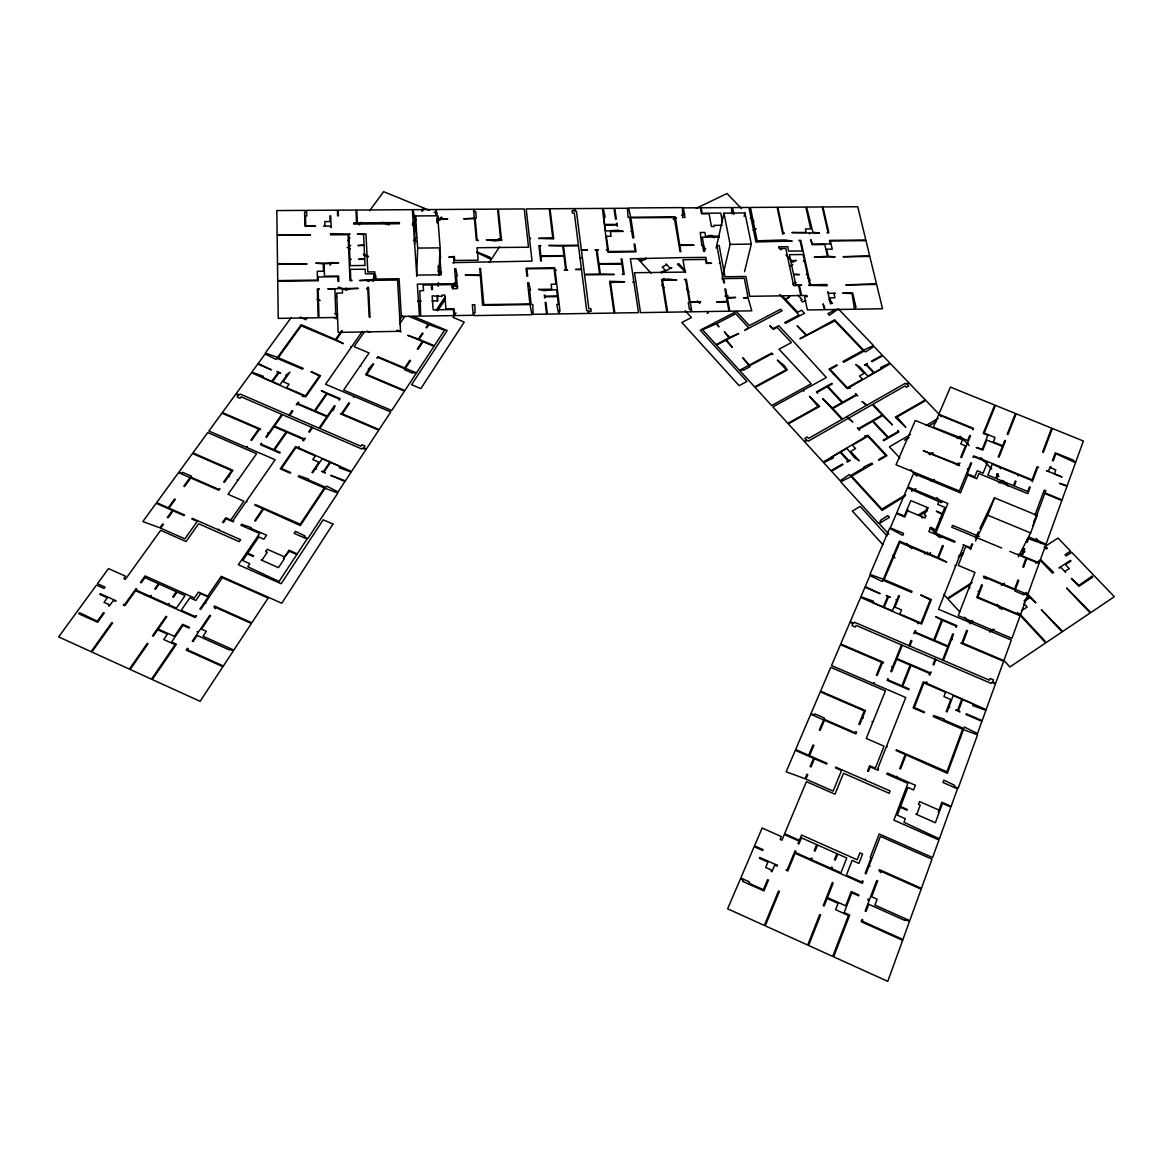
<?xml version="1.0" encoding="UTF-8"?>
<svg xmlns="http://www.w3.org/2000/svg" width="1173" height="1173" viewBox="0 0 1173 1173"><rect width="100%" height="100%" fill="white"/><g stroke="black" fill="none" stroke-linecap="round" stroke-linejoin="round"><path stroke-width="1.5" d="M414.553 244.512L415.506 215.949L437.676 215.788L440.124 247.855L438.761 275.288M416.679 276.417L417.676 248.075L415.506 215.949M437.338 222.914L437.676 215.788M432.075 300.977L437.5 300.889L437.764 295.405M438.218 286.271L438.409 282.605M716.146 248.002L723.961 213.178L744.928 212.943L751.321 244.087L744.532 271.696M722.055 278.939L730.105 244.38L723.961 213.178M744.107 216.418L744.928 212.943M1018.296 556.808L1030.627 532.938L1037.093 515.372L994.499 497.851L979.88 528.598M1027.709 538.407L1026.346 542.087L1027.152 542.425L1028.516 538.744L1045.803 544.8L1039.249 562.893L1022.196 555.811L1024.762 548.861L1023.956 548.524L1021.39 555.474L1018.149 554.125M1032.753 526.003L1044.776 493.525L1061.829 500.519L1046.037 544.155L1028.662 536.955M1034.967 515.035L1044.219 490.109L1045.803 490.754L1044.996 492.909L1062.049 499.903L1066.946 486.37L1059.454 483.291L1067.181 485.754L1075.509 462.734L1055.905 453.716L1053.237 460.901L1052.46 460.578L1055.348 452.807L1073.706 460.271L1073.383 461.18L1075.729 462.133L1083.368 441.019L1052.386 428.453L1043.369 452.397L1042.592 452.074L1051.609 428.145L1016.17 413.776L1007.988 434.538L1007.211 434.23L1015.407 413.468L995.452 405.374L984.235 433.101L995.085 437.529L993.311 441.972L1002.636 445.784L1004.762 440.432L1005.525 440.755L999.059 457.177L998.267 456.854L1002.402 446.385L986.86 440.036L982.783 450.168L976.156 447.456L982.241 449.244L987.871 435.271L983.223 433.38L994.689 405.066L950.423 387.119L938.84 414.245L973.531 428.394L972.93 429.861L972.52 428.658L938.591 414.817L933.327 427.148L967.652 440.505L969.734 435.447L970.496 435.769L967.461 443.203L968.385 444.274L967.212 443.79L961.552 457.587L960.775 457.265L965.452 445.857L960.79 443.951L962.505 439.787L915.321 420.477L896.011 464.787L959.426 490.988L968.268 469.185L967.476 468.863L968.517 468.584L970.848 462.822L971.625 463.13L967.314 473.775L974.792 476.854L977.241 470.754L983.135 473.174L987.49 462.25L974.191 456.796L973.047 457.382L973.663 455.872L1032.123 479.845L1037.035 466.781L1038.604 467.426L1037.592 467.704L1032.328 481.692L1031.888 480.446L1018.501 474.962L1018.149 475.871L1017.709 474.64L1000.818 467.719L1000.466 468.628L1000.041 467.397L992.197 464.171L987.857 475.109L995.73 478.349L997.534 473.775L998.311 474.097L996.522 478.672L1013.487 485.651L1015.246 481.047L1016.038 481.37L1014.278 485.974L1027.724 491.502L1029.454 486.883L1030.246 487.206L1027.812 493.672L978.869 473.555L976.786 478.745L967.74 475.021L960.511 492.88L913.547 473.467L907.814 486.883L947.857 503.481L935.717 533.26L955.042 541.325L954.661 542.293L928.884 531.545L930.468 527.703L935.687 529.888L942.051 514.302L936.318 511.193L942.3 513.671L944.881 507.381L937.711 504.405L938.869 501.589L907.418 487.821L896.715 512.894L904.295 516.047L906.978 509.727L907.77 510.05L907.374 508.774L910.835 500.607L928.342 507.88L927.286 508.173L924.397 515.123L925.996 515.783L925.086 517.997L907.506 510.695L904.823 517.014L896.436 513.525L890.322 527.865L903.577 533.407L902.741 535.372L889.647 528.334L869.97 574.389L883.328 579.242L899.398 541.09L937.682 557.556L942.52 545.533L943.327 545.87L938.488 557.893L946.758 562.131L899.779 542.439L884.149 579.594L912.022 591.353L911.612 592.365L882.902 580.239L882.345 581.573L869.955 575.562L865.234 586.588L880.146 593.699L864.956 587.262L860.923 596.705L873.562 601.28L872.991 602.629L883.313 607.013L887.55 596.837L886.187 595.459L890.307 597.204L888.372 597.189L884.134 607.365L892.404 610.869L896.612 600.679L896.069 599.652L896.89 599.99L898.709 595.605L899.53 595.957L894.911 607.13L901.538 609.931L899.852 614.036L921.01 623.01L930.262 599.858L920.658 595.004L931.362 599.52L921.567 624.051L919.075 622.995L917.829 623.669L918.239 622.643L860.63 597.38L850.264 621.661L854.003 623.259L854.443 622.218L942.593 660.076L947.725 646.748L915.116 632.877L913.87 633.567L915.072 630.575L915.908 630.927L915.395 632.188L933.767 640.003L941.611 619.989L935.658 616.661L956.831 625.634L956.171 627.35L955.731 625.971L942.432 620.341L934.602 640.355L947.989 646.044L952.681 633.889L953.517 634.241L951.86 638.523L952.432 639.578L951.596 639.226L943.429 660.443L989.44 680.208L990.085 678.434L993.487 679.871L992.71 682.012L995.672 683.287L1003.633 661.308L960.804 643.127L961.904 642.789L966.64 630.326L967.476 630.678L962.74 643.141L1003.883 660.604L1011.331 640.047L970.482 622.79L970.086 623.816L969.646 622.438L938.561 609.286L955.702 565.87L954.881 565.533L955.966 565.21L963.546 546.002L963.121 544.697L970.394 547.732L971.904 543.847L972.71 544.184L970.364 549.433M975.481 540.958L987.754 515.226L994.499 497.851M975.262 538.304L978.341 531.824M1033.794 521.78L1037.093 515.372M455.989 312.942L453.042 317.428L464.244 322.076L420.843 388.586L411.576 384.671L447.177 330.551L413.351 316.431M489.244 262.473L491.252 259.424L477.015 252.591M499.61 246.741L491.604 258.896L489.478 258.031L489.991 257.254L476.751 251.828M436.224 310.185L444.948 297.136M451.737 286.974L454.581 282.722L456.004 283.309L454.757 285.171L457.837 286.432M437.69 310.742L445.549 298.954M439.332 249.746L440.711 257.239L439.904 257.254L441.239 274.805L416.723 275.098L412.353 209.674L356.783 210.04L357.354 222.87L399.348 222.547L399.421 223.735L353.762 224.087L353.718 222.899L356.548 222.87L355.976 210.04L338.22 210.158L338.425 215.817L337.619 215.832L337.399 210.172L306.578 210.378L306.725 216.052L305.493 216.052L305.728 225.671L315.552 226.198L304.921 226.286L304.584 212.181L305.801 212.166L305.757 210.378L276.813 210.568L277.121 234.703L310.478 235.025L277.136 235.318L277.502 263.661L307.077 263.954L277.517 264.292L277.722 280.596L317.502 280.098L317.253 271.315L323.484 271.242L323.249 263.778L315.772 263.236L338.528 262.987L324.085 263.764L324.466 276.242L338.601 276.066L338.792 281.403L337.956 281.403L337.795 276.696L318.235 276.945L318.352 280.714L277.737 281.227L278.221 318.382L318.132 317.751L317.326 288.939L319.423 288.91L318.176 289.555L318.983 317.736L336.724 317.458L336.622 314.555L335.786 314.569L334.906 289.335L327.78 288.793L338.22 288.661L338.191 287.708L339.056 288.646L358.205 288.382L342.413 289.232L342.56 293.03L336.71 293.118L338.103 332.384L400.55 331.314L397.515 280.024L359.524 280.508L373.967 279.687L373.674 273.764L365.419 273.866L365.214 269.189L350.346 269.365L350.786 279.98L352.061 280.596L349.979 280.626L348.102 234.703L330.551 234.849L330.507 233.632L350.126 234.072L348.924 234.688L349.349 245.025L350.61 245.626L349.378 245.641L349.921 258.837L351.182 259.438L349.95 259.453L350.199 265.641L365.038 265.465L364.744 259.292L358.586 259.35L364.715 258.676L364.099 245.494L357.97 245.553L364.07 244.878L363.586 234.556L357.457 234.013L365.991 233.94L367.809 271.96L374.817 271.872L375.184 279.057L399.084 278.749L401.342 316.431L419.45 316.138L417.324 284.145L455.813 283.646L454.611 268.764L455.828 268.749L457.221 275.846L456.4 275.846L457.455 288.617L452.543 288.69L454.406 285.699L457.485 286.96M453.467 263.456L453.115 262.635M399.773 323.763L404.744 316.475M399.436 320.17L402.471 315.713M364.319 331.886L354.085 346.651L369.07 352.956L360.492 365.477L360.829 366.357L360.096 366.049L343.66 390.052L391.723 410.491L404.48 391.137L365.609 374.671L368.938 369.788L368.19 369.48L373.014 363.777L373.762 364.085L366.738 374.407L404.861 390.55L416.078 373.513L413.131 372.266L412.573 373.131L404.465 369.715L405.022 368.85L378.205 357.545L376.9 358.088L377.853 356.665L404.67 367.97L409.788 360.287L410.521 360.595L405.403 368.278L416.459 372.941L434.01 346.314L423.057 341.724L418.028 349.29L417.295 348.982L422.339 341.431L407.779 335.331L418.336 339.041L422.324 333.059L423.057 333.367L419.069 339.349L434.377 345.756L444.626 330.185L428.863 324.657L426.737 327.839L426.019 327.531L428.13 324.364L408.937 316.343M439.157 220.099L441.239 217.108M362.281 331.431L351.856 346.431L350.742 346.695L351.475 347.003L325.595 384.26L353.44 396.107L353.586 397.295L354.173 396.415L390.741 411.972L379.143 429.582L342.34 413.864L349.583 403.189L348.836 402.867L341.592 413.541L340.434 413.82L378.747 430.183L366.357 448.98L363.703 447.837L364.92 446.004L361.885 444.714L360.888 446.224L319.789 428.453L332.208 410.301L332.956 410.609L335.126 406.034L334.378 405.711L327.252 416.122L315.273 411.005L327.12 393.849L339.026 398.923L339.158 400.125L340.17 398.659L321.211 390.58L326.373 393.541L314.525 410.682L298.089 403.644L298.851 402.559L298.103 402.251L296.3 404.802L297.678 404.23L326.842 416.723L319.027 428.13L240.26 394.069L239.615 394.949L236.272 393.512L251.433 372.735L302.854 395.462L302.238 396.342L305.83 396.723L320.537 375.712L310.948 371.636L319.393 375.976L305.508 395.814L286.564 387.735L289.057 384.216L283.133 381.694L289.966 372.105L285.801 375.243L286.139 376.137L279.892 384.876L272.488 381.724L278.749 372.999L280.64 373.043L276.96 371.474L278.016 372.677L271.755 381.401L262.503 377.457L263.353 376.298L251.858 372.149L257.767 364.055L271.388 369.862L258.192 363.483L265.098 354.011L276.036 359.422L276.872 358.278L302.59 369.202L303.206 368.337L278.221 357.721L301.27 325.845L343.44 343.616L336.182 339.833L342.413 330.962M439.846 220.392L441.928 217.401M414.45 240.098L416.239 237.532M412.397 223.823L415.447 219.498M421.547 210.861L423.57 207.973L383.586 191.654L369.671 210.715M412.324 225.187L416.312 219.542M422.28 211.081L424.259 208.266L429.171 210.275M373.19 281.315L376.225 277.019M341.695 330.654L335.449 339.525L301.182 324.657L277.488 357.413L265.347 353L291.007 317.854M371.768 280.728L375.815 274.995M336.592 296.329L335.493 296.578M306.886 318.074L305.669 319.76L300.185 317.047M329.921 265.186L332.018 262.327M347.897 240.568L349.906 237.811M359.29 224.937L361.24 222.284M989.484 631.294L992.505 629.314M1021.448 610.781L1027.137 607.042L1023.882 603.567M989.821 632.086L994.22 629.197M1024.234 600.459L1029.483 597.028L1026.14 593.435M1024.249 601.441L1030.07 597.644L1035.862 602.79L1026.126 592.394M972.197 620.458L969.25 622.379L964.514 617.174M969.836 623.01L972.637 621.177L973.209 621.807M1001.375 585.195L1004.411 583.245M1035.7 563.04L1040.143 560.166L1052.445 573.142L1053.633 572.365L1040.73 559.785M972.241 582.409L947.329 598.318L943.81 594.462M970.584 584.447L947.901 598.948L959.763 611.969M1019.22 555.269L1025.011 551.574M959.001 555.621L963.517 552.776M958.238 557.058L962.857 554.155M927.579 554.58L930.629 552.688M924.676 554.008L927.667 552.16M911.274 548.627L912.198 548.04M939.676 519.009L942.549 517.249M998.678 482.836L1002.636 480.417M1000.261 482.777L1003.179 480.989L1007.93 485.93M918.371 514.962L926.919 509.771L926.377 509.185L927.52 509.405M927.418 510.841L920.101 515.284L922.55 517.923M942.872 501.428L940.761 502.718L936.86 497.543M905.688 494.815L881.861 509.097L851.73 476.223L872.624 464.009L871.832 463.159L863.958 466.869L864.486 467.441L850.322 475.71L849.267 474.566L840.176 480.754L831.51 471.238L842.976 464.596L842.449 464.024L830.983 470.666L823.666 462.631L833.49 457.851L832.449 456.708L840.161 452.265L848.006 460.798L846.774 461.517L847.287 462.089L850.366 460.3L848.622 460.446L840.777 451.913L846.906 448.379L854.677 457.822L859.31 460.798L850.66 451.429L855.557 448.599L852.419 445.212L867.932 436.297L885.791 455.447L878.504 459.699L879.032 460.271L886.92 455.652L868.02 435.388L864.809 435.945L865.586 436.781L823.138 462.059L804.751 441.869L807.537 440.3L808.314 441.136L872.36 404.597L882.199 415.022L858.739 428.424L857.36 427.94L859.604 430.344L859.266 428.981L872.536 421.4L887.682 437.544L883.166 440.168L883.694 440.725L898.987 431.855L897.682 430.462L897.873 431.649L888.284 437.206L873.137 421.063L882.726 415.579L892.448 424.919L872.961 404.245L905.087 385.917L906.377 387.251L908.708 385.932L907.169 384.319L909.207 383.16L925.306 399.92L895.248 417.177L895.776 417.72L905.791 427.339L896.964 417.045L925.834 400.462L941.318 416.576M911.538 491.311L915.922 488.686M904.926 496.179L882.096 510.402L851.114 476.575L840.66 481.795L878.313 523.129L881.114 521.442L880.307 520.548L887.756 515.548L889.413 517.352L879.164 523.525L888.943 534.258M956.933 464.977L960.027 463.13M931.23 481.297L934.309 479.449M929.192 454.508L932.286 452.675M957.065 438.028L960.159 436.195M930.321 454.728L933.356 452.925M957.652 438.541L960.687 436.752L969.221 445.623M910.351 434.611L889.383 446.81L899.896 458.042M926.113 425.432L938.268 418.35M904.515 440.168L909.09 437.5M928.913 425.946L936.538 421.503M848.372 418.292L852.786 422.031L846.818 416.62M835.938 309.408L827.903 313.69L829.399 315.258L838.328 308.91L873.504 345.522L863.636 350.126L834.619 319.789L806.833 335.097L797.127 325.742L806.247 335.419L799.971 338.777L834.809 320.918L863.049 350.448L842.976 361.46L843.739 362.266L864.398 350.918L865.395 351.973L873.958 346.475L882.316 355.17L871.48 361.152L871.994 361.695L882.829 355.698L889.955 363.117L880.659 367.472L881.685 368.527L874.34 372.633L866.7 364.612L867.375 363.439L864.428 365.067L866.114 364.95L873.738 372.955L867.844 376.254L860.293 367.354L855.821 364.539L864.193 373.351L859.457 375.99L862.507 379.216L847.302 387.691L830.073 369.348L837.243 365.419L836.73 364.891L828.974 369.143L847.214 388.571L850.381 388.043L849.604 387.237L890.468 363.645L908.694 382.618L906.055 384.114L905.292 383.292L842.581 419.04L832.815 408.541L856.334 395.345L857.698 395.829L855.484 393.483L855.821 394.802L842.595 402.222L827.815 386.401L832.331 383.894L831.833 383.366L816.423 391.885L817.698 393.248L817.537 392.09L827.214 386.738L841.994 402.559L832.317 407.984L822.772 398.717L841.979 419.377L808.622 438.394L807.347 436.986L804.869 438.394L806.408 440.08L804.238 441.312L788.359 423.893L819.736 406.386L809.473 396.298L818.006 406.518L787.845 423.336L772.904 406.943L803.05 390.345L803.798 391.166L803.652 390.008L826.349 377.515L794.473 342.501L778.74 325.713L773.344 328.572L769.811 325.742L773.227 329.408L777.127 327.34L791.394 342.575L779.019 349.187L811.203 383.806L771.643 405.565L755.119 387.427L787.362 369.95L783.74 365.052L777.318 360.082L786.262 369.744L754.62 386.885L740.016 370.859L742.494 369.524L743.227 370.345L750.016 366.709L749.283 365.903L771.629 353.938L772.978 354.422L771.746 353.088L749.4 365.023L742.773 357.78L748.785 365.36L739.518 370.316L716.556 345.111L725.808 340.258L732.377 347.428L726.424 339.935L738.682 333.513L729.621 337.472L724.415 331.798L729.005 337.795L716.073 344.583L702.554 329.76L716.219 323.851L718.976 326.871L716.82 323.528L735.735 313.734L748.55 327.56L744.782 330.317L782.112 310.757L780.646 309.203L749.4 325.566L736.351 311.505L700.222 330.185L746.922 381.489L739.151 385.668L681.836 322.472L691.44 317.56L685.267 310.786M805.792 300.259L802.567 301.945L800.866 300.156L802.039 299.54L797.772 295.053M792.889 284.145L795.983 282.532M707.055 313.382L708.287 312.751M789.59 266.139L792.816 264.497M661.396 279.922L664.314 278.47M660.883 272.415L665.252 270.245L662.232 266.96L666.205 264.995L666.132 263.94L669.842 267.972L671.821 267.723L661.499 272.84M753.051 230.363L756.218 228.779M706.014 237.386L710.164 235.348M673.185 219.454L676.44 217.885M681.66 215.363L684.753 213.882M696.307 208.31L727.025 193.501L741.453 208.53M724.885 296.095L728.316 296.036M417.603 301.182L421.224 301.138M730.105 244.38L751.321 244.087M417.676 248.075L440.124 247.855M722.289 225.289L713.902 225.348L714.122 226.521L711.454 226.536L709.093 213.765L701.498 213.823L700.398 207.768L683.302 207.885L684.959 217.43L682.627 217.445L682.495 207.606L628.567 207.958L630.751 217.24L675.369 216.917L679.666 244.805L694.064 245.26L679.768 245.406L680.839 251.652L680.061 251.667L674.255 217.504L630.839 217.826L633.889 237.826L632.731 237.826L631.734 231.33L630.957 231.33L631.646 230.744L629.593 217.254L628.054 217.269L627.452 208.251L614.755 208.339L616.338 219.102L615.561 219.116L613.978 208.339L603.186 208.413L605.195 217.137L603.655 217.152L604.682 224.483L616.338 224.395L616.939 223.207L617.365 226.14L616.411 224.981L604.769 225.069L605.605 230.964L617.966 230.26L623.2 231.404L610.371 231.521L611.045 236.257L606.368 236.286L608.523 251.506L635.15 251.227L634.065 244.072L634.842 244.057L636.03 251.828L607.834 252.122L607.57 250.318L606.309 249.732L607.482 249.717L602.409 208.413L574.931 208.603L575.269 211.228L576.427 211.213L584.477 274.262L599.564 274.071L596.324 250.436L595.063 249.849L598.45 249.82L597.101 250.436L598.934 263.705L621.807 263.441L621.133 258.91L621.925 258.896L624.197 274.379L622.218 274.409L623.318 273.778L621.895 264.057L599.022 264.321L600.356 274.057L614.315 274.497L584.55 274.878L588.861 308.704L590.869 308.675L591.207 311.197L588.787 311.226L589.081 313.44L614.036 313.044L609.579 281.315L624.74 281.725L610.547 282.532L614.843 313.03L638.508 312.648L633.933 282.224L632.746 282.238L633.845 281.608L630.414 258.808L681.073 257.649L705.882 257.371L706.85 262.767L711.615 263.309L706.19 263.382L705.486 259.468L682.979 259.732L685.091 272.092L634.49 272.723L640.502 312.619L666.836 312.209L661.616 279.717L668.199 279.013L676.645 280.127L662.496 280.318L667.628 312.194L691.073 311.813L690.648 309.32L689.46 309.335L688.287 302.487L689.475 302.473L685.662 280.01L684.372 279.423L686.337 279.394L690.164 301.842L700.809 301.681L690.267 302.458L691.865 311.798L728.99 311.212L727.275 301.901L716.674 302.062L727.157 301.285L724.885 288.983L725.662 288.969L727.26 297.575L735.676 297.443L727.377 298.191L729.782 311.197L751.776 310.845L748.095 297.883L743.609 297.942L747.978 297.268L744.327 278.338L723.756 278.602L724.533 282.869L723.756 282.869L720.134 263.221L719.357 263.221L720.017 262.62L716.879 245.626L719.181 245.597L724.973 276.755L745.911 276.491L749.752 296.314L800.792 295.567L798.652 285.523L793.637 285.582L785.807 248.485L779.341 248.544L778.96 246.77L787.713 246.682L788.652 251.11L802.317 250.963L800.147 240.978L798.886 240.392L800.778 240.377L810.44 284.746L826.921 284.526L827.2 285.728L808.652 285.376L809.663 284.76L807.435 274.497L806.291 274.511L807.303 273.896L804.517 261.036L803.373 261.051L804.385 260.45L803.094 254.512L789.4 254.658L790.661 260.611L796.379 260.538L790.793 261.198L793.52 274.071L799.4 274.599L793.652 274.673L795.822 284.951L801.599 284.863L799.414 285.508L801.57 295.552L806.965 295.479L807.229 296.696L804.531 296.74L807.376 309.965L824.428 309.701L823.123 303.851L825.191 309.687L854.516 309.217L852.038 293.602L842.713 293.133L852.668 292.986L856.011 307.341L854.868 307.355L855.293 309.203L882.551 308.763L876.627 284.452L845.792 284.878L876.48 283.851L869.809 256.447L843.079 256.74L869.677 255.861L865.967 240.626L830.367 240.978L832.244 249.175L826.584 249.233L828.197 256.315L835.147 256.828L814.311 257.063L827.434 256.33L824.766 244.541L811.936 244.673L810.836 239.703L812.566 244.087L830.279 243.911L829.487 240.392L865.821 240.04L857.727 206.727L822.933 206.961L828.871 232.811L826.994 232.826L827.991 232.239L822.2 206.961L806.584 207.064L812.977 232.371L819.487 232.899L810.103 232.987L809.546 233.867L809.355 232.987L791.892 232.562L806.218 232.43L805.44 228.955L810.704 228.911L805.836 207.078L777.846 207.254L783.212 232.635L784.473 233.207L782.758 234.101L777.098 207.269L750.456 207.445L757.157 240.802L784.752 239.952L792.2 241.052L755.867 241.99L748.946 207.445L732.568 207.562L733.902 214.454M719.21 236.154L705.559 236.272L704.87 232.459L700.266 232.503L701.777 245.186L702.539 245.172L703.653 251.418L704.812 251.403L702.26 237.195L719.357 237.034M580.005 257.855L582.38 257.825M436.942 218.383L447.749 218.896L436.986 218.984L437.25 222.386M434.083 212.269L437.368 213.603M498.686 238.647L501.971 239.981M384.583 222.562L389.524 224.586M382.207 222.24L388.644 224.879M413.395 240.318L416.43 241.565M438.145 270.875L441.473 272.239M438.409 271.652L441.429 272.898M987.754 515.226L1030.627 532.938M347.135 247.43L350.39 248.779M363.439 254.174L368.337 256.198M363.513 254.878L368.513 256.946M365.859 280.127L369.114 281.476M979.308 536.472L952.535 525.343L951.772 527.249L1001.713 548.026M1009.806 551.398L1026.023 558.143L1022.783 566.94L1023.589 567.277L1026.83 558.48L1039.014 563.553L1027.797 594.535L1015.466 589.374L1018.765 580.43L1017.944 580.078L1014.645 589.037L984.763 576.515L984.132 578.157L985.32 577.512L1015.231 590.034L1014.865 591.045L1023.897 594.828L1024.264 593.831L1027.563 595.21L1020.378 615.063L977.827 597.16L982.417 585.136L981.596 584.799L979.176 591.133L978.106 591.456L978.927 591.793L976.757 597.497L1020.129 615.737L1011.947 638.317L958.268 615.634L969.074 587.658L969.895 587.996L969.323 586.984L974.954 572.409L958.253 565.415L965.687 546.515L970.951 548.715M345.83 288.265L348.953 289.57M338.718 287.048L346.68 290.376M397.075 330.141L400.887 331.724L397.354 330.962M317.062 299.1L320.214 300.435M334.554 313.558L337.677 314.863M366.914 331.065L370.052 332.384M333.777 317.516L336.9 318.836M750.368 217.811L754.034 221.624M778.725 247.327L781.13 249.834M785.969 254.864L793.212 262.415M807.772 277.576L810.206 280.098M828.944 299.614L832.625 303.44M980.716 457.602L991.684 469.009M996.551 474.068L998.985 476.605M1036.052 538.348L1041.008 543.554M1044.234 546.926L1046.213 549.008L1047.401 548.26L1045.407 546.178L1058.031 538.07L1070.568 551.119L1065.011 554.726L1066.154 555.929L1071.711 552.322L1114.35 596.705L1090.817 612.541L1066.58 588.025L1090.216 612.936L1062.694 631.47L1041.345 609.696L1062.093 631.866L1046.316 642.481L1019.821 613.948M781.673 295.273L785.294 299.115L789.737 296.798L785.778 299.614L797.713 312.223L801.555 310.185L804.487 313.279L785.47 323.337L784.737 322.546L799.018 315.009L779.576 294.452M711.82 235.245L714.254 237.826M702.216 245.421L705.706 249.145M910.761 469.64L916.787 476.091M984.426 576.339L986.904 579.007M1017.431 612.423L1045.7 642.892L1009.909 666.982L1003.956 660.443M983.385 576.266L985.54 578.582M931.098 527.161L940.849 537.674M930.189 527.733L935.072 532.997M935.629 533.598L938.928 537.175M997.138 604.315L1001.933 609.491M997.622 605.898L1000.07 608.552M685.355 270.846L678.668 263.602L677.451 264.204L685.692 272.18M686.498 289.027L688.918 291.666M697.392 300.889L699.812 303.528M645.575 257.972L646.264 258.72L640.429 261.579L650.971 273.148M906.509 543.422L910.087 547.322M641.118 259.424L641.807 260.171L639.959 261.08L637.643 258.529M661.895 285.142L664.182 287.649M886.979 535.826L860.176 506.384L852.36 511.032L882.814 544.609M892.55 555.357L894.999 558.04M731.893 213.897L731.439 207.562L701.161 207.768L702.158 213.237L720.75 213.105L722.509 222.459M452.543 288.69L452.221 284.628L432.163 284.892L432.5 289.584L431.679 289.599L431.341 284.907L423.145 285.01L423.526 290.655L419.817 290.699L420.711 316.123L453.863 315.596L453.394 309.525L433.145 309.848L432.133 295.889L442.06 296.388L441.957 295.127L444.831 295.083L445.916 309.012L454.156 308.88L454.699 315.581L473.262 315.288L472.352 304.789L474.86 304.76L475.094 312.707L473.863 312.722L474.112 315.596L531.912 314.672L529.991 304.569L482.587 305.273L480.358 275.552L465.3 275.127L480.3 274.937L479.713 268.456L480.519 268.456L483.833 304.628L529.917 303.939L527.601 282.693L528.803 282.678L530.431 290.127L529.624 290.142L531.208 304.54L532.835 304.525L533.099 314.335L546.53 314.115L545.196 302.443L546.002 302.429L547.351 314.1L558.715 313.924L556.779 304.481L558.392 304.452L557.454 296.622L545.342 296.798L544.683 298.059L544.331 294.936L545.269 296.168L557.38 295.992L556.632 289.76L543.817 290.567L538.436 289.394L551.735 289.203L551.149 284.247L555.958 284.189L554.081 268.5L526.882 268.822L527.703 276.198L526.897 276.212L526.017 268.221L554.8 267.884L555.034 269.717L556.295 270.318L555.108 270.333L560.005 311.05L559.184 311.065L559.536 313.909L588.26 313.455L587.893 310.61L586.691 310.64L578.48 245.817L563.495 245.963L566.442 269.585L567.717 270.171L564.272 270.215L565.65 269.585L563.993 256.213L540.958 256.462L541.486 261.007L540.68 261.022L538.906 245.597L540.885 245.582L539.771 246.198L540.885 255.861L563.905 255.611L562.717 245.963L548.803 245.509L578.406 245.216L574.315 212.973L572.38 212.987L572.087 210.656L574.418 210.641L574.154 208.603L550.034 208.765L553.685 238.867L552.894 238.867L538.612 238.398L552.747 237.679L549.257 208.765L526.208 208.926L529.448 237.884L530.709 238.471L529.522 238.486L532.043 261.124L454.098 262.605L453.658 257.092L448.804 257.151L454.406 256.476L454.743 260.45L478.144 260.201L477.015 247.723L528.495 247.21L524.258 208.941L498.349 209.102L501.487 240.245L494.771 240.905L486.282 239.791L500.636 239.659L497.572 209.117L474.317 209.263L474.522 211.609L475.71 211.609L476.311 218.09L475.124 218.105L477.103 239.879L478.349 240.465L476.355 240.48L474.376 218.706L463.658 218.779L474.317 218.105L473.525 209.263L436.268 209.512L436.708 215.421M435.916 215.421L435.476 209.527L413.16 209.674L415.198 222.122M438.13 265.978L438.79 274.834M437.104 295.625L437.5 300.889M415.242 222.723L415.799 231.184M902.638 940.321L887.785 981.346L833.651 956.831L849.692 915.043L844.179 912.565L851.818 892.77L858.651 895.835L858.973 894.999L851.231 891.524L845.718 905.805L827.449 897.624L833.211 882.976L832.317 882.58L823.226 905.644L824.135 906.055L827.126 898.459L838.079 903.371L835.616 909.705L848.446 915.483L832.727 956.406L808.608 945.482L820.631 914.955L819.707 914.544L807.684 945.057L765.236 925.834L779.4 891.421L778.491 891.011L764.327 925.424L727.641 908.811L740.427 878.856L743.154 880.073L742.612 881.334L763.96 890.937L768.491 880.058L767.582 879.647L763.388 889.691L748.873 883.152L749.4 881.891L740.793 878.02L754.18 846.657L762.699 850.469L763.051 849.648L754.532 845.85L762.142 828.021L781.321 836.554L780.148 839.399L781.936 840.191L784.297 834.531L799.048 841.1L798.051 843.534L798.945 843.93L801.438 837.845L816.657 844.619L814.194 850.718L815.088 851.114L817.552 845.015L836.862 853.607L834.428 859.736L835.323 860.132L837.757 854.003L846.759 858.006L840.953 872.8L831.906 868.753L832.405 867.521L831.496 867.126L831.012 868.357L811.613 859.706L812.112 858.475L811.217 858.079L810.719 859.296L795.426 852.478L795.924 851.261L795.03 850.85L787.244 869.75L785.998 870.175L787.816 870.982L795.089 853.299L862.375 883.328L863.181 881.26L862.272 880.85L861.788 882.096L846.378 875.219L852.155 860.41L858.915 863.416L862.566 854.017L859.868 852.83L857.17 859.765L801.54 835.029L799.385 840.279L784.634 833.724L806.408 781.643L835 794.224L843.504 773.256L889.178 793.285L890.087 790.939L865.029 779.957L865.337 779.195L864.149 779.576L835.704 767.113L835.381 767.875L841.51 770.558L833.153 791.101L805.91 779.121L807.772 774.664L806.892 774.283L805.03 778.725L786.145 771.79L795.323 750.324L813.578 758.33L810.132 766.57L810.998 766.951L814.458 758.711L826.657 764.048L826.98 763.286L809.546 755.647L813.871 745.383L813.006 745.016L808.681 755.265L795.646 749.562L810.719 714.284L823.593 719.885L819.355 729.958L820.206 730.324L824.458 720.251L855.909 733.931L856.657 732.069L855.806 731.688L855.337 732.817L823.901 719.137L824.37 718.023L814.927 713.917L814.458 715.031L811.027 713.536L820.279 691.865L864.266 710.911L858.841 724.24L859.706 724.606L862.566 717.553L863.431 717.935L862.873 716.82L865.425 710.545L820.587 691.146L830.763 667.334L885.424 690.882L873.181 721.292L872.023 721.659L872.888 722.025L866.275 738.447L884.031 746.175L875.337 768.212L869.648 765.734L867.521 771.101L868.401 771.482L870.219 766.878L878.093 770.324L878.548 769.165L877.668 768.784L886.495 746.365L887.375 746.746L886.803 745.603L905.747 697.51L873.826 683.756L874.281 682.686L872.991 683.404L831.525 665.546L840.44 644.651L881.597 662.29L876.363 675.135L877.213 675.487L882.448 662.657L883.284 663.009L883.577 662.305L840.748 643.948L849.97 622.35L852.874 623.596L851.994 625.664L855.322 627.086L856.055 625.37L901.48 644.886L892.858 666.279L891.729 666.631L892.565 666.997L890.791 671.396L891.641 671.762L896.656 659.314L910.131 665.091L901.89 685.838L888.313 680.003L887.902 678.551L887.169 680.355L908.84 689.665L909.119 688.932L902.741 686.205L910.981 665.443L929.559 673.405L929.06 674.71L929.896 675.062L931.098 671.982L929.837 672.686L896.934 658.61L902.316 645.253L991.2 683.434L991.596 682.363L995.422 683.991L986.141 709.621L926.714 683.302L927.125 682.217L926.274 681.865L925.864 682.935L923.312 681.85L913.151 707.935L924.28 712.744L924.573 712.011L914.28 707.583L923.884 682.921L945.555 692.231L943.913 696.571L950.746 699.489L946.215 711.527L947.066 711.894L948.854 707.143L949.719 707.51L949.133 706.41L953.238 695.516L961.757 699.167L957.696 710.09L955.716 710.09L959.998 711.923L958.546 710.457L962.622 699.533L973.297 704.123L972.769 705.574L985.877 710.354L982.168 720.603L966.273 713.771L965.995 714.504L981.904 721.336L977.49 733.536L964.382 727.025L963.839 728.506L944.03 719.973L944.309 719.24L933.723 715.53L933.297 716.63L962.564 729.239L946.919 771.761L896.348 749.767L896.055 750.515L905.175 754.488L899.75 768.564L900.615 768.945L906.055 754.869L947.344 773.344L963.429 729.621L977.52 734.826L958.194 788.241L954.236 786.511L954.661 785.353L943.825 780.148L942.96 782.494L957.476 788.828L951.142 806.32L941.846 802.259L938.986 810.088L919.5 801.555L918.474 804.297L920.248 805.074L917.022 813.725L915.834 814.121L935.394 822.713L939.148 812.449L938.268 812.053L938.693 810.88L939.588 811.261L942.447 803.432L950.863 807.112L939.382 838.798L903.972 822.288L905.321 818.71L897.316 815.191L900.321 807.303L906.964 810.235L907.257 809.443L900.615 806.525L907.887 787.406L913.606 789.913L915.365 785.265L897.36 777.391L896.788 776.247L896.495 777.01L887.287 772.992L886.847 774.151L907.887 783.344L893.885 820.147L938.957 840L932.594 857.551L879.222 833.959L870.205 857.419L871.114 857.815L865.131 873.401L866.026 873.812L869.032 865.997L869.926 866.392L869.34 865.175L880.395 836.364L932.007 859.179L921.45 888.342L879.281 869.589L878.973 870.41L880.762 872.653L881.231 871.422L921.157 889.178L909.749 920.658L874.911 905.072L877.125 899.192L871.642 896.744L877.639 880.908L876.73 880.512L869.472 899.691L868.093 899.075L867.785 899.911L869.149 900.527L865.161 911.054L866.07 911.465L868.782 904.295L904.999 920.512L905.307 919.661L909.442 921.509L902.946 939.456L862.375 921.245L862.859 919.955L861.95 919.544L861.143 921.67L902.638 940.321M1061.785 476.898L1046.463 470.637L1048.427 471.429L1050.216 466.605L1051.008 466.913L1050.671 467.822L1055.773 469.904L1054.322 473.848L1061.785 476.898M935.042 659.314L933.019 664.519L933.855 664.886L935.878 659.666L935.042 659.314M911.084 640.517L909.031 645.663L909.867 646.015L911.92 640.869L911.084 640.517M958.297 463.32L957.916 464.229L923.268 450.696L959.631 465.637L958.297 463.32M777.318 865.307L776.981 866.129L774.723 865.117L771.966 871.744L771.057 871.334L771.57 870.087L765.705 867.463L767.963 862.096L759.4 858.269L759.752 857.434L777.318 865.307M332.941 524.052L281.784 603.245L221.213 576.324L207.636 596.221L198.457 592.116L194.41 597.995L145.085 575.928L140.437 582.438L141.229 582.805L144.895 577.644L158.399 583.685L154.748 588.861L155.54 589.213L159.191 584.037L176.302 591.705L172.68 596.896L173.487 597.248L177.094 592.057L185.07 595.62L176.405 608.142L168.399 604.55L169.132 603.509L167.607 604.183L150.423 596.485L151.156 595.444L149.616 596.119L136.068 590.034L136.816 589.007L136.009 588.641L124.602 604.638L123.81 604.271L123.312 604.975L124.91 605.693L135.584 590.737L195.202 617.497L196.39 615.737L194.879 616.426L181.228 610.297L189.865 597.775L195.862 600.444L200.612 593.523L208.193 596.91L199.894 609.08L200.7 609.432L205.202 602.819L206.008 603.171L205.686 602.13L222.342 577.717L268.133 598.069L251.858 622.775L214.483 606.06L214.014 606.764L215.319 608.699L216.023 607.658L251.389 623.479L233.838 650.106L203.017 636.235L206.36 631.265L201.521 629.08L210.583 615.693L209.776 615.326L198.794 631.558L197.093 631.719L198.31 632.262L192.284 641.176L193.09 641.543L197.196 635.473L229.234 649.901L229.717 649.182L233.368 650.824L223.383 665.985L187.504 649.783L188.237 648.713L187.431 648.346L186.214 650.135L222.899 666.719L200.099 701.322L152.314 679.563L176.39 644.285L171.522 642.1L182.973 625.356L189.029 628.083L189.513 627.379L182.651 624.3L174.381 636.367L158.223 629.08L166.801 616.705L165.994 616.338L152.475 635.839L153.282 636.206L157.725 629.784L167.416 634.153L163.736 639.52L175.085 644.637L151.493 679.182L130.188 669.49L148.062 643.728L147.255 643.361L129.382 669.109L91.875 652.041L112.593 622.966L111.787 622.599L91.069 651.66L58.65 636.895L96.479 585.063L104.03 588.465L105.042 587.087L97.491 583.685L108.502 568.582L125.511 576.207L123.781 578.612L125.379 579.315L160.657 530.328L186.052 541.574L198.648 523.759L239.277 541.677L240.626 539.697L218.354 529.873L218.808 529.214L217.577 529.522L192.269 518.363L191.8 519.023L197.24 521.413L184.879 538.876L160.672 528.158L163.399 524.375L162.622 524.023L159.895 527.806L142.827 521.56L156.156 503.29L172.402 510.46L167.343 517.469L168.12 517.821L173.179 510.798L184.029 515.592L184.498 514.947L169 508.1L175.32 499.375L174.542 499.038L168.223 507.762L156.625 502.645L178.545 472.616L190.026 477.631L183.824 486.209L184.586 486.546L190.788 477.968L218.808 490.241L219.938 488.642L218.501 489.258L190.481 477L191.17 476.047L182.753 472.367L182.064 473.32L179 471.986L192.489 453.511L231.711 470.593L223.676 481.956L224.439 482.294L228.691 476.282L229.453 476.619L229.146 475.651L232.928 470.3L192.944 452.881L207.768 432.558L256.579 453.716L238.339 479.654L237.122 479.962L237.884 480.3L228.061 494.288L243.867 501.208L230.832 519.976L225.788 517.748L222.606 522.308L223.383 522.659L226.11 518.745L233.104 521.824L233.779 520.841L233.002 520.504L246.257 501.414L247.019 501.751L246.697 500.768L275.142 459.743L246.667 447.412L247.312 446.488L245.905 447.074L208.882 431.034L221.917 413.175L258.705 429.054L250.919 440.022L251.667 440.344L259.453 429.377L260.201 429.699L260.641 429.083L222.357 412.573L235.832 394.113L238.442 395.228L237.137 397.002L240.113 398.277L241.198 396.811L281.799 414.377L268.925 432.661L267.737 432.954L268.5 433.277L265.846 437.03L266.594 437.368L274.086 426.737L286.124 431.913L273.778 449.64L261.652 444.406L261.535 443.159L260.45 444.684L279.79 453.057L280.215 452.441L274.526 449.977L286.886 432.251L303.484 439.391L302.722 440.505L303.484 440.828L305.288 438.203L303.91 438.79L274.511 426.122L282.546 414.699L361.944 449.039L362.545 448.13L365.961 449.596L351.533 471.487L298.646 447.866L299.276 446.957L297.883 447.543L295.611 446.561L280.259 468.848L290.2 473.159L290.625 472.528L281.461 468.555L295.948 447.5L315.302 455.857L312.795 459.567L318.895 462.191L311.959 472.47L312.722 472.792L315.464 468.745L316.226 469.068L315.874 468.115L322.15 458.819L329.774 462.103L323.528 471.429L321.578 471.385L325.405 473.042L324.291 471.751L330.537 462.426L340.067 466.546L339.246 467.792L351.123 472.118L345.361 480.871L330.757 475.358L344.935 481.487L338.088 491.898L326.578 486.091L325.742 487.352L308.074 479.684L308.499 479.068L298.88 475.695L298.235 476.649L324.334 487.968L300.229 524.184L255.201 504.493L254.761 505.138L262.884 508.686L254.673 520.68L255.45 521.017L263.661 509.023L300.317 525.563L325.112 488.305L337.853 493.012L307.883 538.51L304.35 536.97L305.009 535.988L295.479 531.34L294.144 533.334L307.047 538.994L297.238 553.876L288.983 550.24L284.57 556.911L267.253 549.272L265.685 551.603L267.268 552.292L262.327 559.653L261.095 559.961L278.47 567.644L284.247 558.92L283.455 558.583L289.335 551.251L296.813 554.55L279.071 581.471L247.811 566.75L249.864 563.714L242.752 560.577L247.298 553.876L253.207 556.486L253.661 555.811L247.752 553.201L258.778 536.955L263.866 539.199L266.55 535.24L250.538 528.202L250.978 527.542L241.565 524.258L240.89 525.24L259.629 533.48L238.368 564.756L281.183 583.729L323.205 519.8L332.941 524.052M311.783 427.339L308.704 431.796L309.467 432.133L312.531 427.661L311.783 427.339M292.136 410.755L289.042 415.169L289.79 415.491L292.883 411.078L292.136 410.755M115.819 600.679L115.306 601.368L113.312 600.473L109.294 606.074L108.488 605.708L109.25 604.667L104.045 602.321L107.33 597.775L99.749 594.359L100.248 593.67L115.819 600.679M103.429 612.746L97.33 621.221L79.515 612.687L78.738 613.758L97.623 622.306L104.236 613.098L103.429 612.746M1091.858 576.28L1078.94 585.327L1071.404 578.421L1078.925 586.324L1092.737 577.189L1091.858 576.28M1069.175 568.568L1065.348 571.075L1065.627 572.365L1061.022 567.541L1058.97 567.893L1070.45 560.415L1071.022 561.017L1065.436 564.653L1069.175 568.568M866.642 405.33L862.243 401.621L866.642 405.33M835.044 293.235L828.9 293.323L827.786 291.813L830.455 303.734L831.232 303.719L829.927 297.898L834.927 297.825L834.032 293.866L835.044 293.235M369.964 316.93L369.128 316.945L367.794 288.895L366.548 288.91L367.721 287.312L368.542 287.297L369.964 316.93M581.456 269.394L575.606 269.467L581.456 269.394M587.189 249.922L581.383 249.996L587.189 249.922M324.936 225.524L323.719 226.14L330.258 226.081L331.123 227.591L330.713 215.876L329.906 215.891L330.097 221.58L324.804 221.609L324.936 225.524"/></g></svg>
